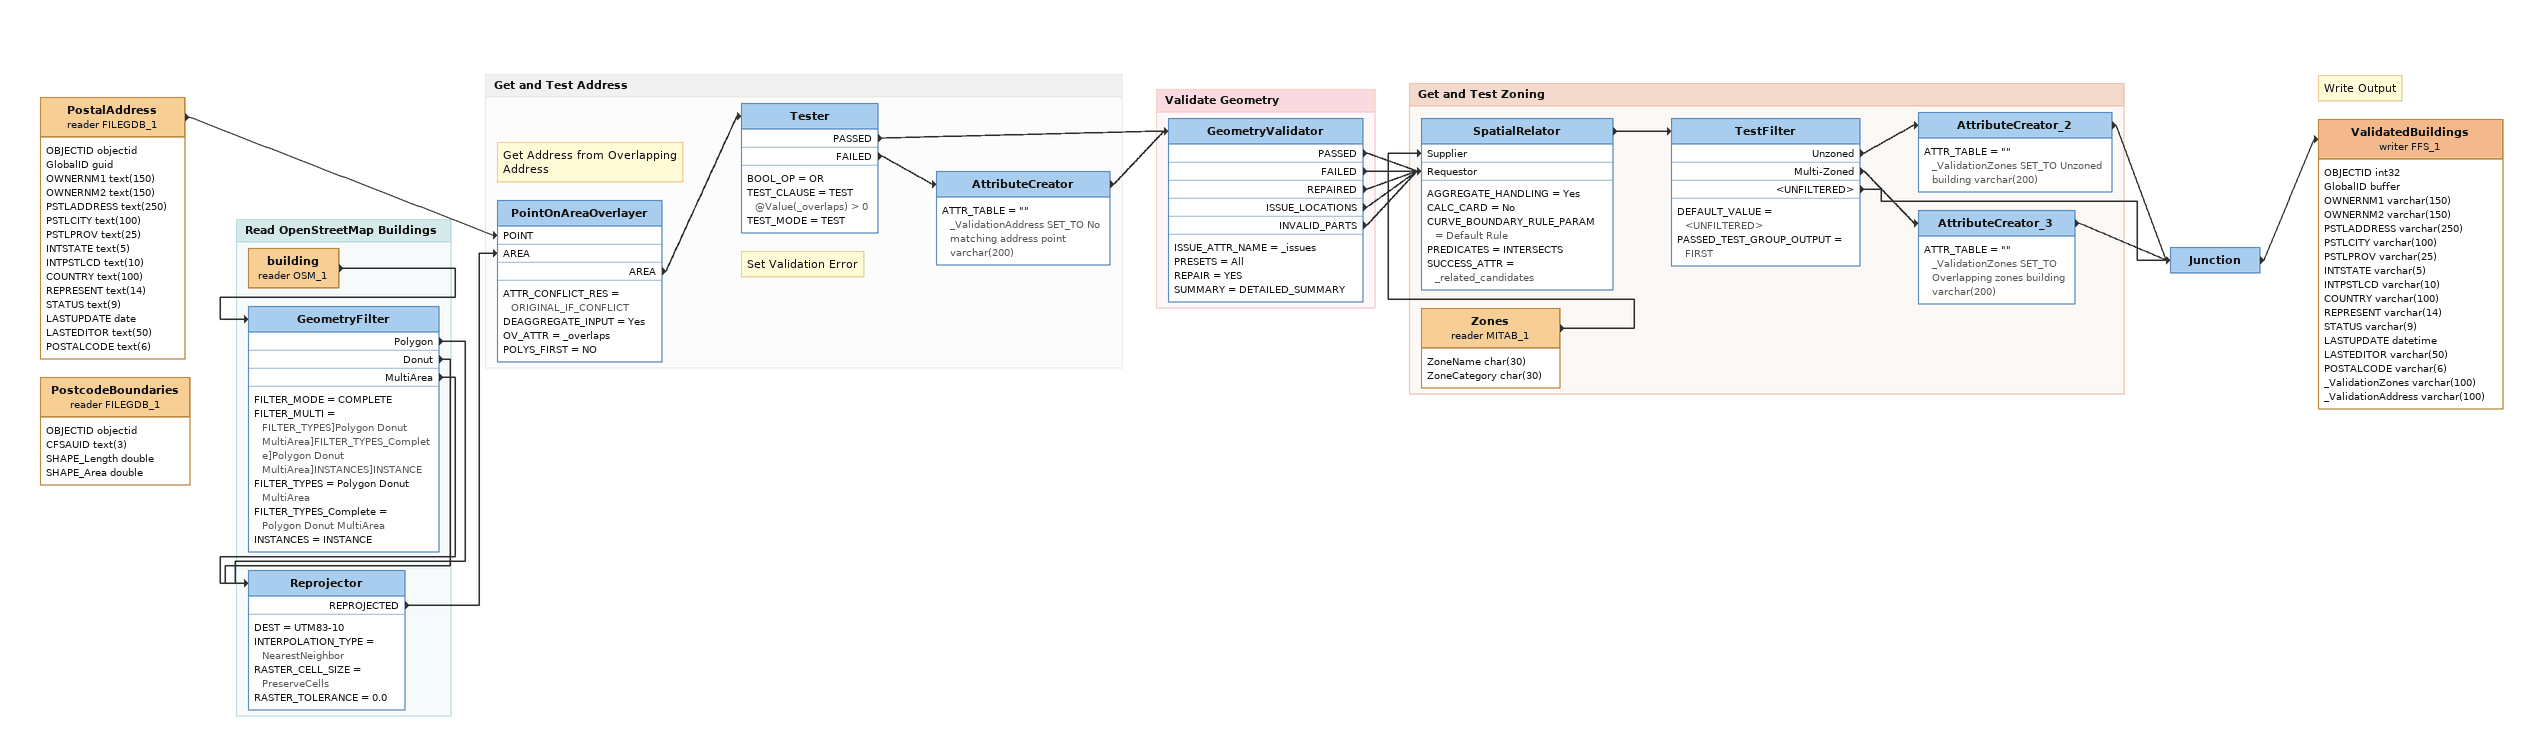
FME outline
PostalAddress (reader FILEGDB_1)
    attributes: OBJECTID objectid, GlobalID guid, OWNERNM1 text(150), OWNERNM2 text(150), PSTLADDRESS text(250), PSTLCITY text(100), PSTLPROV text(25), INTSTATE text(5), INTPSTLCD text(10), COUNTRY text(100), REPRESENT text(14), STATUS text(9), LASTUPDATE date, LASTEDITOR text(50), POSTALCODE text(6)
    -> PointOnAreaOverlayer [POINT]
PostcodeBoundaries (reader FILEGDB_1)
    attributes: OBJECTID objectid, CFSAUID text(3), SHAPE_Length double, SHAPE_Area double
Junction
    -> ValidatedBuildings (writer FFS_1)
Note: Write Output
ValidatedBuildings (writer FFS_1)
    attributes: OBJECTID int32, GlobalID buffer, OWNERNM1 varchar(150), OWNERNM2 varchar(150), PSTLADDRESS varchar(250), PSTLCITY varchar(100), PSTLPROV varchar(25), INTSTATE varchar(5), INTPSTLCD varchar(10), COUNTRY varchar(100), REPRESENT varchar(14), STATUS varchar(9), LASTUPDATE datetime, LASTEDITOR varchar(50), POSTALCODE varchar(6), _ValidationZones varchar(100), _ValidationAddress varchar(100)

Bookmark: Read OpenStreetMap Buildings
building (reader OSM_1)
    -> GeometryFilter
GeometryFilter
    FILTER_MODE = COMPLETE
    FILTER_MULTI = FILTER_TYPES]Polygon Donut MultiArea]FILTER_TYPES_Complete]Polygon Donut MultiArea]INSTANCES]INSTANCE
    FILTER_TYPES = Polygon Donut MultiArea
    FILTER_TYPES_Complete = Polygon Donut MultiArea
    INSTANCES = INSTANCE
    Polygon -> Reprojector
    Donut -> Reprojector
    MultiArea -> Reprojector
Reprojector
    DEST = UTM83-10
    INTERPOLATION_TYPE = NearestNeighbor
    RASTER_CELL_SIZE = PreserveCells
    RASTER_TOLERANCE = 0.0
    REPROJECTED -> PointOnAreaOverlayer [AREA]

Bookmark: Get and Test Address
Note: Get Address from Overlapping Address
PointOnAreaOverlayer
    ATTR_CONFLICT_RES = ORIGINAL_IF_CONFLICT
    DEAGGREGATE_INPUT = Yes
    OV_ATTR = _overlaps
    POLYS_FIRST = NO
    AREA -> Tester
Tester
    BOOL_OP = OR
    TEST_CLAUSE = TEST @Value(_overlaps) > 0
    TEST_MODE = TEST
    PASSED -> GeometryValidator
    FAILED -> AttributeCreator
Note: Set Validation Error
AttributeCreator
    ATTR_TABLE = "" _ValidationAddress SET_TO No matching address point varchar(200)
    -> GeometryValidator

Bookmark: Validate Geometry
GeometryValidator
    ISSUE_ATTR_NAME = _issues
    PRESETS = All
    REPAIR = YES
    SUMMARY = DETAILED_SUMMARY
    PASSED -> SpatialRelator [Requestor]
    FAILED -> SpatialRelator [Requestor]
    REPAIRED -> SpatialRelator [Requestor]
    ISSUE_LOCATIONS -> SpatialRelator [Requestor]
    INVALID_PARTS -> SpatialRelator [Requestor]

Bookmark: Get and Test Zoning
Zones (reader MITAB_1)
    attributes: ZoneName char(30), ZoneCategory char(30)
    -> SpatialRelator [Supplier]
SpatialRelator
    AGGREGATE_HANDLING = Yes
    CALC_CARD = No
    CURVE_BOUNDARY_RULE_PARAM = Default Rule
    PREDICATES = INTERSECTS
    SUCCESS_ATTR = _related_candidates
    -> TestFilter
TestFilter
    DEFAULT_VALUE = <UNFILTERED>
    PASSED_TEST_GROUP_OUTPUT = FIRST
    Unzoned -> AttributeCreator_2
    Multi-Zoned -> AttributeCreator_3
    <UNFILTERED> -> Junction
AttributeCreator_2
    ATTR_TABLE = "" _ValidationZones SET_TO Unzoned building varchar(200)
    -> Junction
AttributeCreator_3
    ATTR_TABLE = "" _ValidationZones SET_TO Overlapping zones building varchar(200)
    -> Junction
